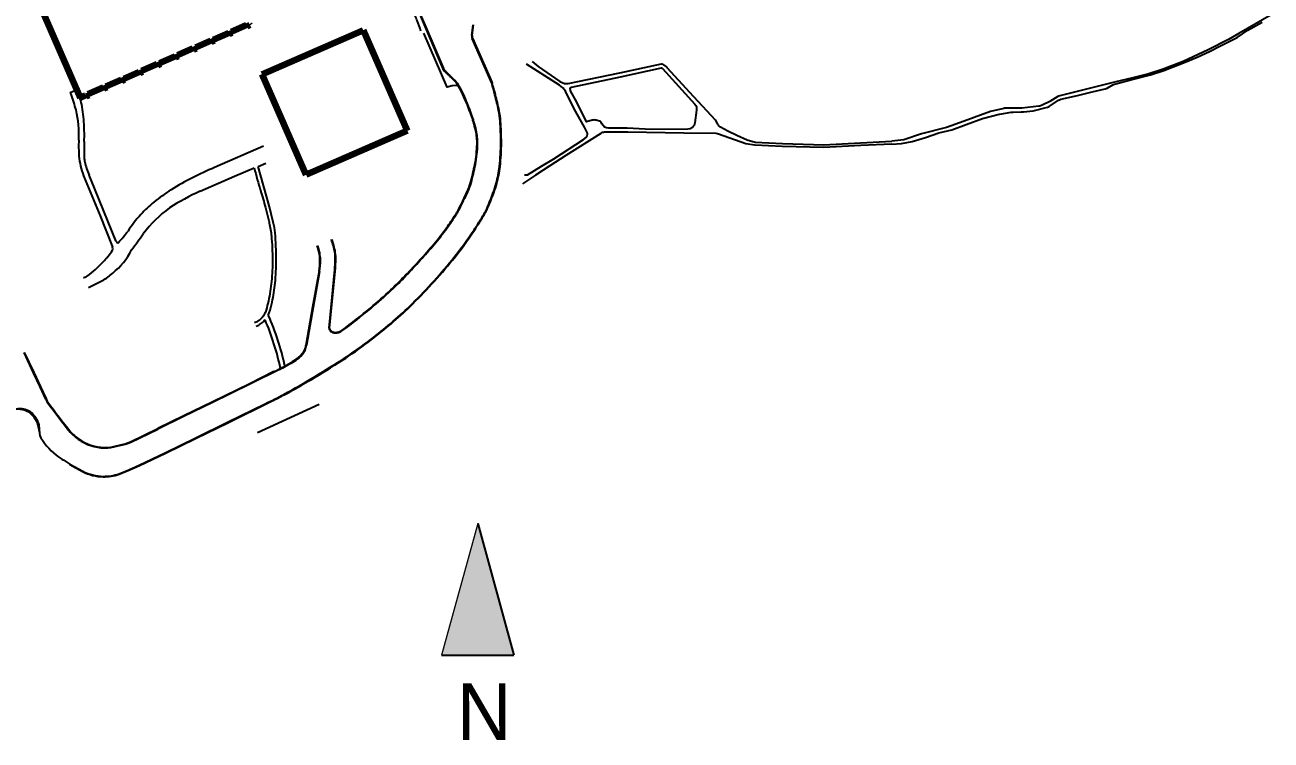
# Model space of a CAD drawing. Header units: millimetres. Extents: x -153 to 768, y -685 to 849.
# Drawn here: x 277.9 to 715.7, y -406.9 to -155.6 of the extents above; entities that cross this region are included whole.
import ezdxf

# ---------------------------------------------------------------- set-up
doc = ezdxf.new("R2010")
doc.units = ezdxf.units.MM
doc.header["$LTSCALE"] = 1.5
doc.linetypes.add('Dash', pattern=[6, 3, -3])
doc.linetypes.add('IMPORT-DASHED', pattern=[11.25, 7.5, -3.75])
for name, color, linetype, lineweight in [('A-AREA', 32, 'Dash', 9), ('A-DETL-GENF', 92, 'Continuous', 9), ('A-DETL-THIN', 151, 'Continuous', 9), ('A-DETL-WIDE', 214, 'Continuous', 25), ('G-ANNO-TEXT', 231, 'Continuous', 9)]:
    doc.layers.add(name, color=color, linetype=linetype, lineweight=lineweight)
doc.layers.add('PD-Sidewalk', color=254, linetype='Continuous', true_color=0xe6e6e6)
doc.styles.add('Century Gothic_B', font='GOTHICB.TTF', dxfattribs={"height": 20000})

msp = doc.modelspace()

# ---------------------------------------------------------------- hatches: boundary and pattern name
at = {"layer": 'A-DETL-GENF', "linetype": 'IMPORT-DASHED'}
msp.add_hatch(color=254, dxfattribs=at).paths.add_polyline_path([(436.97, -331.12), (449.49, -376.99), (424.48, -376.96)])

# ---------------------------------------------------------------- linework, layer by layer
at = {"layer": 'A-AREA', "color": 7, "linetype": 'Continuous', "lineweight": 90}
for p, q in [((297.44, -181.15, 0), (282.16, -146.2, 0)), ((355.77, -155.7, 0), (350.45, -158.02, 0)), ((355.95, -156.12, 0), (355.77, -155.7, 0)), ((356.92, -155.7, 0), (355.95, -156.12, 0)), ((356.73, -155.28, 0), (356.92, -155.7, 0)), ((361.3, -172.93, 0), (396.71, -157.46, 0)), ((396.71, -157.46, 0), (412.15, -192.85, 0)), ((343.21, -161.18, 0), (337.9, -163.5, 0)), ((343.39, -161.6, 0), (343.21, -161.18, 0)), ((344.36, -161.18, 0), (343.39, -161.6, 0)), ((349.49, -158.44, 0), (344.17, -160.76, 0)), ((344.17, -160.76, 0), (344.36, -161.18, 0)), ((349.67, -158.86, 0), (349.49, -158.44, 0)), ((350.64, -158.44, 0), (349.67, -158.86, 0)), ((350.45, -158.02, 0), (350.64, -158.44, 0)), ((336.93, -163.92, 0), (331.61, -166.24, 0)), ((331.61, -166.24, 0), (331.8, -166.66, 0)), ((337.12, -164.35, 0), (336.93, -163.92, 0)), ((338.08, -163.93, 0), (337.12, -164.35, 0)), ((337.9, -163.5, 0), (338.08, -163.93, 0)), ((324.36, -169.4, 0), (319.04, -171.73, 0)), ((324.55, -169.82, 0), (324.36, -169.4, 0)), ((325.51, -169.4, 0), (324.55, -169.82, 0)), ((330.65, -166.66, 0), (325.33, -168.98, 0)), ((325.33, -168.98, 0), (325.51, -169.4, 0)), ((330.83, -167.08, 0), (330.65, -166.66, 0)), ((331.8, -166.66, 0), (330.83, -167.08, 0)), ((311.79, -174.89, 0), (306.47, -177.21, 0)), ((311.97, -175.31, 0), (311.79, -174.89, 0)), ((312.93, -174.88, 0), (311.97, -175.31, 0)), ((318.08, -172.14, 0), (312.75, -174.47, 0)), ((312.75, -174.47, 0), (312.93, -174.88, 0)), ((318.26, -172.57, 0), (318.08, -172.14, 0)), ((319.23, -172.15, 0), (318.26, -172.57, 0)), ((319.04, -171.73, 0), (319.23, -172.15, 0)), ((376.76, -208.32, 0), (361.3, -172.93, 0)), ((305.5, -177.63, 0), (300.19, -179.95, 0)), ((305.69, -178.05, 0), (305.5, -177.63, 0)), ((306.65, -177.63, 0), (305.69, -178.05, 0)), ((306.47, -177.21, 0), (306.65, -177.63, 0)), ((299.22, -180.37, 0), (297.44, -181.15, 0)), ((299.4, -180.79, 0), (299.22, -180.37, 0)), ((300.37, -180.37, 0), (299.4, -180.79, 0)), ((300.19, -179.95, 0), (300.37, -180.37, 0)), ((412.15, -192.85, 0), (376.76, -208.32, 0))]:
    msp.add_line(p, q, dxfattribs=at)
at = {"layer": 'A-DETL-THIN', "color": 7}
for p, q in [((436.96, -330.82, 0), (424.31, -377.08, 0)), ((449.62, -377.08, 0), (436.96, -330.82, 0)), ((424.31, -377.08, 0), (449.62, -377.08, 0))]:
    msp.add_line(p, q, dxfattribs=at)
at = {"layer": 'A-DETL-WIDE', "color": 7}
for p in [(436.96, -330.82, 0), (424.31, -377.08, 0)]:
    msp.add_line(p, (449.62, -377.08, 0), dxfattribs=at)
at = {"layer": 'PD-Sidewalk', "color": 9}
for p, q in [((434.9, -159.29, 0), (435.33, -155.56, 0)), ((435.05, -159.3, 0), (435.48, -155.57, 0)), ((441.88, -176.04, 0), (435.06, -160.31, 0)), ((435.19, -160.25, 0), (442.02, -175.98, 0)), ((293.85, -179.32, 0), (296.08, -178.36, 0)), ((361.75, -198.16, 0), (344.54, -205.74, 0)), ((359.81, -205.29, 0), (362.56, -204.14, 0)), ((339.49, -214, 0), (351.57, -208.72, 0)), ((351.57, -208.72, 0), (358.46, -205.85, 0)), ((309.99, -231.64, 0), (310.07, -231.83, 0)), ((308.57, -233.36, 0), (308.72, -233.74, 0)), ((381.25, -241.95, 0), (378.98, -254.74, 0)), ((381.38, -242.24, 0), (379.16, -254.77, 0)), ((384.76, -262.16, 0), (386.74, -241.49, 0)), ((384.94, -262.17, 0), (386.96, -240.99, 0)), ((300.3, -247.89, 0), (305.14, -245.46, 0)), ((378.98, -254.74, 0), (376.64, -268.22, 0)), ((379.16, -254.77, 0), (376.84, -268.08, 0)), ((365.41, -277.43, 0), (356.89, -281.73, 0)), ((367.31, -276.68, 0), (356.97, -281.89, 0)), ((356.89, -281.73, 0), (343.68, -288.16, 0)), ((356.97, -281.89, 0), (343.76, -288.32, 0)), ((343.68, -288.16, 0), (333.79, -292.95, 0)), ((343.76, -288.32, 0), (333.87, -293.11, 0)), ((349.1, -295.24, 0), (362.28, -288.74, 0)), ((349.18, -295.4, 0), (364.58, -287.81, 0)), ((333.79, -292.95, 0), (324.55, -297.47, 0)), ((333.87, -293.11, 0), (324.61, -297.61, 0)), ((338, -300.71, 0), (349.1, -295.24, 0)), ((338.08, -300.87, 0), (349.18, -295.4, 0)), ((327.17, -305.98, 0), (338, -300.71, 0)), ((327.24, -306.12, 0), (338.08, -300.87, 0))]:
    msp.add_line(p, q, dxfattribs=at)
for points in [[(417.04, -157.77, 0.0069), (415.68, -154, 0.013771), (414.91, -152.14, 0.007597), (412.53, -146.96, -0.021551), (411.73, -145.1, -0.012169), (411.18, -143.51, -0.018918), (410.88, -142.46, -0.014576), (410.71, -141.64, -0.023034), (410.64, -141.11, -0.021181), (410.6, -140.28, -0.00645), (410.63, -137.52, -0.012241), (410.7, -136.11, 0.01644), (410.74, -135.06, 0.042962), (410.67, -134.15, 0.02632), (410.41, -133.11, 0.057207)], [(437.95, -224.06), (437.95, -224.06, 0.013448), (439.58, -221.34, 0.026979), (440.28, -219.93, 0.012625), (442.45, -214.51, 0.021873), (443.49, -211.3, 0.039099), (444.63, -205.34, 0.028133), (445.1, -196.92, 0.01683), (444.84, -189.38, 0.034089), (444.33, -185.68, 0.01262), (443.04, -180.15, 0.009649), (441.88, -176.04, 0.003825)], [(438.11, -224.14, 0.01344), (439.74, -221.42, 0.026971), (440.44, -220, 0.012633), (442.62, -214.56, 0.021891), (443.66, -211.34, 0.039081), (444.81, -205.36, 0.02813), (445.28, -196.92, 0.016833), (445.02, -189.36, 0.034097), (444.51, -185.65, 0.012612), (443.21, -180.11, 0.015879), (442.02, -175.98)], [(363.41, -257.55, 0.033322), (363.74, -256.73, 0.024984), (364.74, -253.04, 0.029405), (365.79, -246.31, 0.024476), (366.18, -238.15, 0.019607), (365.8, -228.64, 0.048903), (365.12, -224.87), (363.84, -219.56), (359.81, -205.29, -0.028943)]]:
    msp.add_lwpolyline(points, format="xyb", dxfattribs=at)
at = {"layer": 'PD-Sidewalk', "color": 9, "elevation": 0}
for points in [[(414.06, -146.02), (416.59, -151.87), (418.55, -156.41), (424.77, -170.96)], [(414.22, -145.95), (416.76, -151.8), (418.71, -156.34), (424.92, -170.86)], [(430.04, -176.91), (428.04, -177), (426.28, -177.5), (417.99, -158.52)], [(298.54, -208.58), (304.34, -222.69), (308.57, -233.36)], [(309.99, -231.64), (305.63, -221.09), (302.3, -212.91), (300.43, -208.41)], [(381.3, -288.93), (359.63, -298.91)]]:
    msp.add_lwpolyline(points, dxfattribs=at)
for points in [[(715.67, -151.99), (704.3, -158.59), (700.76, -160.65), (693.53, -164.36), (690.02, -165.97), (684.83, -168.45), (677.79, -171.18), (672.69, -172.71), (667.06, -174.12), (661.12, -175.61), (657.9, -176.42), (654.09, -177.37), (641.46, -180.45, 0.08094), (640.76, -180.75), (637.9, -182.55), (635.28, -183.8, -0.076915), (634.11, -184.17), (628.15, -184.79, -0.009308), (628.05, -184.79), (622.35, -184.83, 0.055463), (621.78, -184.9), (617.13, -185.99), (607.81, -189.39), (601.67, -191.63), (592.86, -193.91), (586.61, -195.98), (582.4, -196.44)], [(582.45, -197.44), (585.9, -197.26), (589.63, -196.6), (594.22, -195.09), (598.93, -193.54), (603.53, -192.47), (608.56, -190.63), (614.33, -188.51), (620.1, -186.96, -0.026606), (620.37, -186.9), (624.4, -186.27, -0.068691), (625.1, -186.25), (627.93, -186.15, 0.025756), (628.69, -186.17), (632.09, -185.75), (637.14, -184.51, 0.068228), (637.72, -184.23), (641.02, -182.05, -0.088709), (641.79, -181.72), (647.66, -180.35), (652.85, -179.13), (657.44, -178.05, 0.079149), (658.13, -177.77), (660.04, -176.62, -0.073787), (660.68, -176.35), (666.35, -174.89), (673.35, -173.09), (677.95, -171.65), (685.44, -168.65), (689.76, -166.92), (694.05, -164.91), (698.11, -162.84), (703.71, -159.97), (707.52, -157.46), (712.56, -154.62)], [(453.38, -208.28), (454.43, -208.24), (459.33, -205.23), (463.76, -202.66), (474.12, -195.8), (475.21, -194.97, 0.170855), (475.39, -194.7), (475.57, -193.99, 0.175482), (475.53, -193.66), (474.51, -191.53), (470.89, -185.07), (467.83, -178.9), (466.86, -177.69), (465.69, -176.75), (454.12, -169.35)], [(456.16, -168.48), (458.16, -170.23), (465.81, -175.41), (467.49, -176.11), (468.72, -176.17), (486.85, -172.46), (501.52, -169.27, -0.219616), (501.92, -169.36), (503.37, -170.47, -0.046367), (503.44, -170.53), (511.32, -179.24), (520.36, -188.92), (521.22, -190.42, 0.142017), (522.25, -191.42), (524.86, -192.8), (527.99, -194.31), (531.62, -195.91), (534.42, -196.8), (543.99, -197.26), (558.53, -197.68), (571.47, -197.01), (582.4, -196.44)], [(424.92, -170.86, 0.021914), (425.37, -171.55, 0.041419), (425.66, -171.89, 0.00083), (426.35, -172.58, 0.0043), (426.49, -172.71, 0.001908), (427.03, -173.22, -0.001317), (427.8, -173.96, -0.006629), (428.52, -174.65, -0.006261), (429.25, -175.41, -0.053367), (429.72, -176.01, -0.015437), (431.01, -178.31, -0.021261), (432.55, -181.56, -0.012914), (434.71, -187.08, -0.016128), (435.54, -189.63, -0.013993), (436.32, -192.62, -0.062569), (436.82, -197.42, -0.041599), (436.05, -204.62, -0.020676), (434.53, -211.07, -0.040537), (433.36, -214.24, -0.004837), (431.92, -217.29, -0.004328), (430.24, -220.65, -0.006029), (430.03, -221.06, -0.00208), (429.39, -222.23)], [(582.45, -197.44), (571.52, -198), (558.54, -198.69), (543.95, -198.25), (534.37, -197.8), (531.14, -197.32), (521.61, -193.93, 0.082653), (520.78, -193.78), (509.43, -193.65), (489.71, -193.31), (481.56, -193.31, 0.141723), (480.18, -193.71), (467.88, -201.48), (462.34, -205.07), (457.3, -208.43), (452.76, -211.39)], [(358.46, -205.85, 0.012057), (360.71, -213.83, -0.010792), (362.39, -219.77, -0.001857), (363.36, -223.54, -0.004255), (363.76, -225.2, -0.035959), (364.49, -229.77, -0.020008), (364.88, -238.08, -0.026404), (364.52, -245.7, -0.028688), (363.43, -252.64, -0.018216), (362.62, -255.81, -0.042101), (362.1, -257.14, -0.051587), (361.58, -257.98, -0.031364), (360.49, -259.2, -0.074088), (359.78, -259.73, -0.048435), (358.52, -260.25)], [(359.17, -261.49, 0.031376), (360.33, -260.91, 0.047919), (361.03, -260.41, 0.025206), (362.27, -259.2, 0.046359)], [(277.54, -270.74), (280.86, -277.8), (283.2, -282.83), (285.19, -287.1, 0.036697), (285.82, -288.23, 0.006835), (293.83, -298.71, 0.059856), (297.71, -301.89, 0.150948), (307.08, -304.24, 0.051947), (315.12, -302.24), (324.61, -297.61)], [(277.68, -270.67), (280.99, -277.73), (283.34, -282.77), (285.33, -287.03, 0.036576), (285.95, -288.14, 0.006829), (293.95, -298.62, 0.059748), (297.79, -301.76, 0.150821), (307.06, -304.09, 0.051856), (315.06, -302.1), (324.55, -297.47)], [(224.45, -325.71), (272.78, -291.45, -0.428957), (281.31, -293.12), (282.29, -294.67, -0.129256), (282.76, -296.15), (283.04, -299.21, 0.147987), (284.06, -301.58, 0.104864), (290.84, -308.15, 0.006876), (293.73, -309.94), (298.25, -312.42, 0.118449), (305.44, -314.24, 0.078411), (310.97, -313.38), (314.36, -311.91), (318.07, -310.31), (327.17, -305.98)], [(274.31, -290.67, -0.286746), (281.02, -293.31), (282.01, -294.85, -0.054268), (283, -298.77)], [(293.59, -310.03, 0.000139), (293.65, -310.07), (298.18, -312.55, 0.118483), (305.43, -314.39, 0.078523), (311.02, -313.52), (314.41, -312.05), (318.13, -310.44), (327.24, -306.12)]]:
    msp.add_lwpolyline(points, format="xyb", dxfattribs=at)
msp.add_lwpolyline([(469.89, -177.5), (487.16, -173.79), (501.48, -170.71, -0.268975), (501.94, -170.86), (513.23, -183.43, -0.218973), (513.87, -185.48), (513.27, -190.01, -0.375768), (510.73, -192.25), (497.89, -192.28), (489.53, -191.92), (482.99, -191.91, -0.301971), (480.62, -190.33), (480.39, -189.79, 0.227516), (480.08, -189.51), (478.63, -189.09, 0.143445), (477.19, -189.1), (475.24, -189.69), (471.79, -182.68), (469.6, -178.73, -0.110329), (469.54, -178.53), (469.5, -178.01, -0.372276)], format="xyb", close=True, dxfattribs=at)
at = {"layer": 'PD-Sidewalk', "color": 9, "flags": 128}
msp.add_lwpolyline([(424.77, -170.96, 0.021888), (425.23, -171.67, 0.041417), (425.52, -172, 0.000832), (426.23, -172.71, 0.004313), (426.37, -172.84, 0.001894), (426.91, -173.35, -0.001322), (427.68, -174.08, -0.006623), (428.38, -174.77, -0.006252), (429.11, -175.52, -0.053375), (429.57, -176.12, -0.015368), (430.86, -178.39, -0.02133), (432.39, -181.63, -0.012943), (434.54, -187.14, -0.016099), (435.37, -189.67, -0.013965), (436.15, -192.64, -0.062597), (436.63, -197.42, -0.041595), (435.87, -204.59, -0.02068), (434.36, -211.02, -0.040559), (433.2, -214.18, -0.004815), (431.75, -217.22, -0.004317), (430.08, -220.57, -0.005976), (429.87, -220.98, -0.002057), (429.24, -222.14)], format="xyb", dxfattribs=at)
at = {"layer": 'PD-Sidewalk', "color": 9}
for centre, radius, start, end in [((436.89, -159.51, 0), 2, 173.4642, 203.4642), ((436.89, -159.51, 0), 1.85, 173.4642, 203.4642), ((291.41, -181.13, 0), 3.04, 22.6906, 36.7343), ((214.05, -207.14, 0), 84.64, 14.833, 18.7289), ((263.64, -191.27, 0), 35.09, 12.7546, 17.2941), ((243.42, -193.74, 0), 55.38, 3.3178, 10.6328), ((258, -194.22, 0), 38.87, 357.3173, 13.0036), ((195.91, -194.42, 0), 102.88, 358.821, 2.1646), ((346.09, -198.18, 0), 49.31, 177.5077, 184.0675), ((405.77, -200.24, 0), 107.07, 178.0165, 181.1322), ((320.92, -199.65, 0), 24.1, 184.8315, 201.7637), ((316.33, -200.66, 0), 17.69, 185.5304, 189.9175), ((330.02, -196.22, 0), 32, 193.5234, 202.396), ((381.37, -296.93, 0), 98.35, 111.9905, 121.9597), ((370.9, -278.39, 0), 77.08, 122.6538, 128.2262), ((377.61, -297.01, 0), 91.34, 114.6642, 122.3955), ((354.65, -255.56, 0), 49.11, 129.8155, 137.1919), ((366.01, -263.66, 0), 62.98, 138.8046, 145.6531), ((354.46, -254.98, 0), 43.55, 126.3023, 143.3854), ((350.19, -171.93, 0), 93.65, 324.0714, 327.5784), ((350.19, -171.93, 0), 93.82, 324.0714, 327.5784), ((350.19, -171.93, 0), 93.65, 319.61, 324.0714), ((350.19, -171.93, 0), 93.82, 319.6105, 324.0714), ((310.18, -143.49, 0), 151.09, 321.2159, 326.1813), ((329.21, -157.46, 0), 127.51, 326.6407, 328.5179), ((329.21, -157.46, 0), 127.69, 326.6407, 328.5179), ((310.49, -231.66, 0), 0.456, 202.4846, 302.7132), ((276.5, -200.13, 0), 46.81, 317.0188, 323.2633), ((136.13, -98.91, 0), 224.83, 322.8656, 324.6473), ((353.63, -241.79, 0), 33.74, 10.7403, 18.6256), ((353.63, -241.79, 0), 33.92, 10.7295, 18.6256), ((310.18, -143.49, 0), 151.27, 321.2147, 326.1818), ((287.51, -220.97, 0), 25.27, 314.9083, 327.0462), ((307.51, -234.22, 0), 1.31, 337.4921, 21.66), ((293.84, -223.91, 0), 24.06, 308.3343, 333.4983), ((367.35, -238.33, 0), 14.18, 0.2148, 21.3535), ((367.35, -238.33, 0), 14.36, 0.2219, 21.3535), ((361.98, -238.34, 0), 24.96, 0.0512, 6.5354), ((361.98, -238.34, 0), 25.14, 0.0483, 6.5506), ((252.84, -90.44, 0), 220.6, 316.0428, 319.8739), ((252.84, -90.44, 0), 220.77, 316.0428, 319.8739), ((274.83, -210.7, 0), 41.53, 306.9943, 317.2885), ((363.02, -238.72, 0), 18.52, 349.931, 1.3659), ((363.02, -238.72, 0), 18.7, 349.1234, 1.3604), ((354.12, -237.85, 0), 32.82, 353.6292, 359.1767), ((354.12, -237.85, 0), 33, 354.5368, 359.1793), ((277.32, -115.5, 0), 194.25, 314.3426, 320.8523), ((277.32, -115.5, 0), 194.42, 314.3406, 320.8518), ((298.71, -243.54, 0), 0.792, 249.9308, 289.8907), ((297.86, -240.88, 0), 3.58, 288.214, 303.3567), ((293.9, -226.49, 0), 22.05, 300.6637, 312.3812), ((303.94, -140.35, 0), 149.17, 313.4114, 316.2202), ((303.94, -140.35, 0), 149.35, 313.4114, 316.22), ((286.31, -120.5, 0), 175.71, 310.0612, 313.1376), ((286.31, -120.5, 0), 175.89, 310.0597, 313.1378), ((279.71, -294.64, 0), 91.56, 12.1024, 23.8987), ((260.31, -87.63, 0), 217.61, 306.3191, 309.7308), ((260.31, -87.63, 0), 217.78, 306.3157, 309.7299), ((293.14, -128.96, 0), 173.57, 307.773, 313.7122), ((293.14, -128.96, 0), 173.75, 307.7731, 313.7105), ((279.71, -294.64, 0), 89.85, 11.7866, 23.2294), ((386.28, -262.16, 0), 1.52, 179.828, 202.453), ((386.28, -262.16, 0), 1.34, 179.828, 201.643), ((387.01, -261.26, 0), 2.6, 214.8016, 247.4328), ((387.01, -261.26, 0), 2.42, 215.2635, 247.2358), ((387.11, -260.12, 0), 3.7, 252.8329, 277.5014), ((387.11, -260.12, 0), 3.53, 252.9704, 277.3955), ((386.54, -258.69, 0), 5.03, 281.7557, 301.9141), ((386.54, -258.69, 0), 5.21, 281.6821, 301.9216), ((275.62, -100.93, 0), 206.48, 303.8073, 306.8528), ((275.62, -100.93, 0), 206.66, 303.8032, 306.8536), ((367.16, -264.68, 0), 10.39, 311.9801, 330.2048), ((367.16, -264.68, 0), 10.57, 311.9562, 330.2688), ((368.89, -266.87, 0), 7.86, 337.8283, 350.1367), ((368.89, -266.87, 0), 8.04, 337.7437, 351.3911), ((319.88, -185.48, 0), 102.61, 296.3453, 300.5088), ((312.41, -172.26, 0), 117.97, 297.7348, 300.3465), ((223.17, -17.32, 0), 305.15, 298.5208, 303.2558), ((223.17, -17.32, 0), 305.33, 298.5201, 303.2534), ((363.31, -259.12, 0), 17.12, 300.3747, 309.0893), ((363.31, -259.12, 0), 17.3, 300.1827, 309.1043), ((282.74, -121.6, 0), 185.1, 295.4513, 297.7327), ((282.74, -121.6, 0), 185.28, 296.2168, 297.7324)]:
    msp.add_arc(centre, radius, start, end, dxfattribs=at)

# ---------------------------------------------------------------- texts
at = {"layer": 'G-ANNO-TEXT', "color": 7, "insert": (429.57, -386.94, 0), "char_height": 20, "width": 24.9325, "attachment_point": 1, "style": 'Century Gothic_B'}
msp.add_mtext('{\\fCentury Gothic|b0|i0|c0|p34;N}', dxfattribs=at)

doc.saveas('drawing.dxf')
